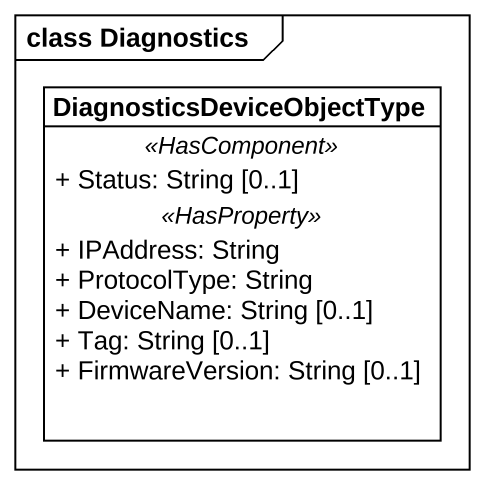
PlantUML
@startuml
mainframe class Diagnostics
hide circle
hide empty members
skinparam classAttributeIconSize 0
class DiagnosticsDeviceObjectType {
  .. <<HasComponent>> ..
  + Status: String [0..1]
  .. <<HasProperty>> ..
  + IPAddress: String
  + ProtocolType: String
  + DeviceName: String [0..1]
  + Tag: String [0..1]
  + FirmwareVersion: String [0..1]
}
@enduml
